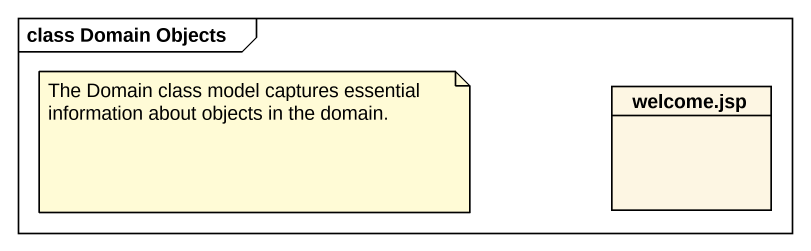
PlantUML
@startuml
mainframe class Domain Objects
hide circle
hide empty members
class "welcome.jsp" as welcome_jsp
note as N1
  The Domain class model captures essential information about objects in the domain.
end note
@enduml
